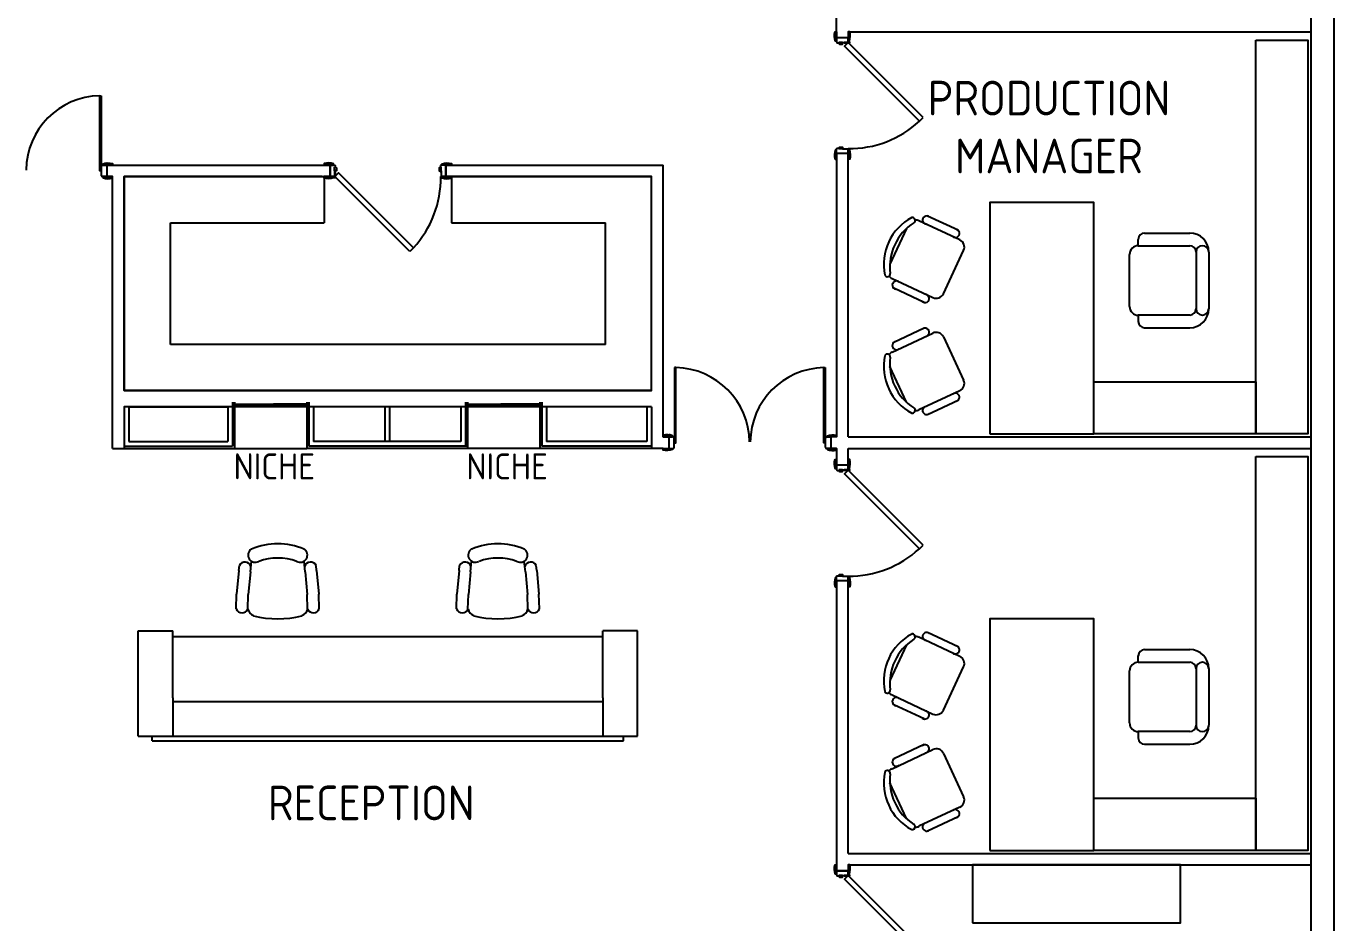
# Model space of a CAD drawing. Header units: inches. Extents: x 527079 to 698187, y -115864 to 63842.
# Drawn here: x 558545 to 569854, y -99167 to -91417 of the extents above; entities that cross this region are included whole.
import ezdxf

# ---------------------------------------------------------------- set-up
doc = ezdxf.new("R2010")
doc.units = ezdxf.units.IN
doc.header["$LTSCALE"] = 8
doc.header["$MEASUREMENT"] = 0
for name, color, linetype in [('doors_windows', 250, 'Continuous'), ('floor', 177, 'Continuous'), ('furn_eq', 34, 'Continuous'), ('txt', 7, 'Continuous'), ('walls', 5, 'Continuous')]:
    doc.layers.add(name, color=color, linetype=linetype)
doc.styles.get("Standard").update_dxf_attribs({"font": 'isocp.shx'})

msp = doc.modelspace()

# ---------------------------------------------------------------- linework, layer by layer
at = {"layer": 'doors_windows', "color": 4, "ltscale": 10}
for p, q in [((565554, -91467, 0), (565554, -91534, 0)), ((565572, -91562, 0), (565572, -91557, 0)), ((565605, -91557, 0), (565572, -91557, 0)), ((565600, -91560, 0), (565605, -91560, 0)), ((565600, -91560, 0), (565600, -91565, 0)), ((565600, -91565, 0), (565605, -91565, 0)), ((565601, -91560, 0), (565601, -91564, 0)), ((565601, -91560, 0), (565604, -91560, 0)), ((565601, -91564, 0), (565604, -91564, 0)), ((565604, -91560, 0), (565604, -91561, 0)), ((565605, -91561, 0), (565604, -91561, 0)), ((565605, -91563, 0), (565604, -91563, 0)), ((565604, -91563, 0), (565604, -91564, 0)), ((565605, -91560, 0), (565605, -91561, 0)), ((565605, -91560, 0), (565605, -91561, 0)), ((565605, -91563, 0), (565605, -91565, 0)), ((565619, -91555, 0), (565657, -91555, 0)), ((565619, -91557, 0), (565619, -91555, 0)), ((565619, -91557, 0), (565656, -91557, 0)), ((565619, -91559, 0), (565656, -91559, 0)), ((565619, -91561, 0), (565619, -91559, 0)), ((565619, -91561, 0), (565657, -91561, 0)), ((565654, -91558, 0), (565667, -91558, 0)), ((565661, -91564, 0), (565661, -91551, 0)), ((565572, -92472, 0), (565572, -92477, 0)), ((565605, -92477, 0), (565572, -92477, 0)), ((565600, -92474, 0), (565600, -92469, 0)), ((565600, -92469, 0), (565605, -92469, 0)), ((565600, -92474, 0), (565605, -92474, 0)), ((565601, -92473, 0), (565601, -92469, 0)), ((565601, -92469, 0), (565604, -92469, 0)), ((565601, -92473, 0), (565604, -92473, 0)), ((565604, -92470, 0), (565604, -92469, 0)), ((565605, -92470, 0), (565604, -92470, 0)), ((565604, -92473, 0), (565604, -92472, 0)), ((565605, -92472, 0), (565604, -92472, 0)), ((565605, -92470, 0), (565605, -92469, 0)), ((565605, -92474, 0), (565605, -92472, 0)), ((565605, -92474, 0), (565605, -92472, 0)), ((559204, -92617, 0), (559242, -92617, 0)), ((559204, -92617, 0), (559242, -92617, 0)), ((559197, -92710, 0), (559197, -92624, 0)), ((559242, -92717, 0), (559204, -92717, 0)), ((561220, -92723, 0), (561207, -92723, 0)), ((561211, -92682, 0), (561211, -92719, 0)), ((561213, -92682, 0), (561211, -92682, 0)), ((561218, -92635, 0), (561213, -92635, 0)), ((561213, -92668, 0), (561213, -92635, 0)), ((561213, -92682, 0), (561213, -92719, 0)), ((561214, -92717, 0), (561214, -92730, 0)), ((561215, -92682, 0), (561215, -92719, 0)), ((561217, -92682, 0), (561215, -92682, 0)), ((561216, -92663, 0), (561221, -92663, 0)), ((561216, -92663, 0), (561216, -92668, 0)), ((561216, -92668, 0), (561218, -92668, 0)), ((561216, -92668, 0), (561218, -92668, 0)), ((561217, -92663, 0), (561217, -92667, 0)), ((561217, -92663, 0), (561220, -92663, 0)), ((561217, -92667, 0), (561218, -92667, 0)), ((561217, -92682, 0), (561217, -92719, 0)), ((561218, -92668, 0), (561218, -92667, 0)), ((561219, -92667, 0), (561220, -92667, 0)), ((561219, -92668, 0), (561219, -92667, 0)), ((561219, -92668, 0), (561221, -92668, 0)), ((561220, -92663, 0), (561220, -92667, 0)), ((561221, -92663, 0), (561221, -92668, 0)), ((562125, -92663, 0), (562125, -92668, 0)), ((562130, -92663, 0), (562125, -92663, 0)), ((562127, -92668, 0), (562125, -92668, 0)), ((562126, -92663, 0), (562126, -92667, 0)), ((562129, -92663, 0), (562126, -92663, 0)), ((562127, -92667, 0), (562126, -92667, 0)), ((562127, -92668, 0), (562127, -92667, 0)), ((562128, -92635, 0), (562133, -92635, 0)), ((562128, -92668, 0), (562128, -92667, 0)), ((562129, -92667, 0), (562128, -92667, 0)), ((562130, -92668, 0), (562128, -92668, 0)), ((562130, -92668, 0), (562128, -92668, 0)), ((562129, -92663, 0), (562129, -92667, 0)), ((562130, -92663, 0), (562130, -92668, 0)), ((562133, -92668, 0), (562133, -92635, 0)), ((564142, -94967, 0), (564104, -94967, 0)), ((564142, -94967, 0), (564104, -94967, 0)), ((564149, -95060, 0), (564149, -94974, 0)), ((565459, -95060, 0), (565459, -94974, 0)), ((565466, -94967, 0), (565504, -94967, 0)), ((564104, -95067, 0), (564142, -95067, 0)), ((565504, -95067, 0), (565466, -95067, 0)), ((565554, -95162, 0), (565554, -95230, 0)), ((565572, -95257, 0), (565572, -95252, 0)), ((565605, -95252, 0), (565572, -95252, 0)), ((565600, -95255, 0), (565605, -95255, 0)), ((565600, -95255, 0), (565600, -95260, 0)), ((565600, -95260, 0), (565605, -95260, 0)), ((565601, -95256, 0), (565601, -95259, 0)), ((565601, -95256, 0), (565604, -95256, 0)), ((565601, -95259, 0), (565604, -95259, 0)), ((565604, -95256, 0), (565604, -95257, 0)), ((565605, -95257, 0), (565604, -95257, 0)), ((565605, -95258, 0), (565604, -95258, 0)), ((565604, -95258, 0), (565604, -95259, 0)), ((565605, -95255, 0), (565605, -95257, 0)), ((565605, -95255, 0), (565605, -95257, 0)), ((565605, -95258, 0), (565605, -95260, 0)), ((565619, -95250, 0), (565657, -95250, 0)), ((565619, -95252, 0), (565619, -95250, 0)), ((565619, -95252, 0), (565656, -95252, 0)), ((565619, -95254, 0), (565656, -95254, 0)), ((565619, -95256, 0), (565619, -95254, 0)), ((565619, -95256, 0), (565657, -95256, 0)), ((565654, -95253, 0), (565667, -95253, 0)), ((565661, -95260, 0), (565661, -95247, 0)), ((565572, -96167, 0), (565572, -96172, 0)), ((565605, -96172, 0), (565572, -96172, 0)), ((565600, -96169, 0), (565600, -96164, 0)), ((565600, -96164, 0), (565605, -96164, 0)), ((565600, -96169, 0), (565605, -96169, 0)), ((565601, -96168, 0), (565601, -96165, 0)), ((565601, -96165, 0), (565604, -96165, 0)), ((565601, -96168, 0), (565604, -96168, 0)), ((565604, -96166, 0), (565604, -96165, 0)), ((565605, -96166, 0), (565604, -96166, 0)), ((565604, -96168, 0), (565604, -96167, 0)), ((565605, -96167, 0), (565604, -96167, 0)), ((565605, -96166, 0), (565605, -96164, 0)), ((565605, -96169, 0), (565605, -96167, 0)), ((565605, -96169, 0), (565605, -96167, 0)), ((565572, -98762, 0), (565572, -98757, 0)), ((565605, -98757, 0), (565572, -98757, 0)), ((565600, -98760, 0), (565600, -98765, 0)), ((565600, -98760, 0), (565605, -98760, 0)), ((565600, -98765, 0), (565605, -98765, 0)), ((565601, -98760, 0), (565604, -98760, 0)), ((565601, -98760, 0), (565601, -98764, 0)), ((565601, -98764, 0), (565604, -98764, 0)), ((565604, -98760, 0), (565604, -98761, 0)), ((565605, -98761, 0), (565604, -98761, 0)), ((565604, -98763, 0), (565604, -98764, 0)), ((565605, -98763, 0), (565604, -98763, 0)), ((565605, -98760, 0), (565605, -98761, 0)), ((565605, -98760, 0), (565605, -98761, 0)), ((565605, -98763, 0), (565605, -98765, 0)), ((565619, -98755, 0), (565657, -98755, 0)), ((565619, -98757, 0), (565619, -98755, 0)), ((565619, -98757, 0), (565656, -98757, 0)), ((565619, -98759, 0), (565656, -98759, 0)), ((565619, -98761, 0), (565619, -98759, 0)), ((565619, -98761, 0), (565657, -98761, 0)), ((565654, -98758, 0), (565667, -98758, 0)), ((565661, -98764, 0), (565661, -98751, 0))]:
    msp.add_line(p, q, dxfattribs=at)
at = {"layer": 'doors_windows', "color": 4, "ltscale": 10, "elevation": 0}
for points in [[(565546, -91532), (565554, -91532), (565554, -91547), (565544, -91547, -0.149634), (565540, -91467), (565554, -91467), (565554, -91482), (565546, -91482)], [(565662, -91532), (565654, -91532), (565654, -91547), (565664, -91547, 0.149634), (565668, -91467), (565654, -91467), (565654, -91482), (565662, -91482)], [(565605, -91557), (565654, -91557), (565654, -91517), (565554, -91517), (565554, -91555, 0.414214), (565561, -91562), (565572, -91562), (565572, -91562, 0.414214), (565579, -91568), (565579, -91568), (565579, -91572), (565605, -91572)], [(565546, -92502), (565554, -92502), (565554, -92487), (565544, -92487, 0.149634), (565540, -92567), (565554, -92567), (565554, -92552), (565546, -92552)], [(565605, -92477), (565654, -92477), (565654, -92517), (565554, -92517), (565554, -92478, -0.414214), (565561, -92472), (565572, -92472), (565572, -92472, -0.414214), (565579, -92465), (565579, -92465), (565579, -92462), (565605, -92462)], [(565662, -92502), (565654, -92502), (565654, -92487), (565664, -92487, -0.149634), (565668, -92567), (565654, -92567), (565654, -92552), (565662, -92552)], [(559227, -92609), (559227, -92617), (559212, -92617), (559212, -92607, -0.149634), (559292, -92603), (559292, -92617), (559277, -92617), (559277, -92609)], [(561188, -92609), (561188, -92617), (561203, -92617), (561203, -92607, 0.149634), (561123, -92603), (561123, -92617), (561138, -92617), (561138, -92609)], [(561213, -92668), (561213, -92717), (561173, -92717), (561173, -92617), (561211, -92617, -0.414214), (561218, -92623), (561218, -92635), (561218, -92635, -0.414214), (561225, -92642), (561225, -92642), (561228, -92642), (561228, -92668)], [(562133, -92668), (562133, -92717), (562173, -92717), (562173, -92617), (562135, -92617, 0.414214), (562128, -92623), (562128, -92635), (562128, -92635, 0.414214), (562121, -92642), (562121, -92642), (562118, -92642), (562118, -92668)], [(562158, -92609), (562158, -92617), (562143, -92617), (562143, -92607, -0.149634), (562223, -92603), (562223, -92617), (562208, -92617), (562208, -92609)], [(559227, -92725), (559227, -92717), (559212, -92717), (559212, -92727, 0.149634), (559292, -92731), (559292, -92717), (559277, -92717), (559277, -92725)], [(561188, -92725), (561188, -92717), (561203, -92717), (561203, -92727, -0.149634), (561123, -92731), (561123, -92717), (561138, -92717), (561138, -92725)], [(562158, -92725), (562158, -92717), (562143, -92717), (562143, -92727, 0.149634), (562223, -92731), (562223, -92717), (562208, -92717), (562208, -92725)], [(564119, -94959), (564119, -94967), (564134, -94967), (564134, -94957, 0.149634), (564054, -94953), (564054, -94967), (564069, -94967), (564069, -94959)], [(565489, -94959), (565489, -94967), (565474, -94967), (565474, -94957, -0.149634), (565554, -94953), (565554, -94967), (565539, -94967), (565539, -94959)], [(564119, -95075), (564119, -95067), (564134, -95067), (564134, -95077, -0.149634), (564054, -95081), (564054, -95067), (564069, -95067), (564069, -95075)], [(565489, -95075), (565489, -95067), (565474, -95067), (565474, -95077, 0.149634), (565554, -95081), (565554, -95067), (565539, -95067), (565539, -95075)], [(565546, -95227), (565554, -95227), (565554, -95242), (565544, -95242, -0.149634), (565540, -95162), (565554, -95162), (565554, -95177), (565546, -95177)], [(565605, -95252), (565654, -95252), (565654, -95212), (565554, -95212), (565554, -95250, 0.414214), (565561, -95257), (565572, -95257), (565572, -95257, 0.414214), (565579, -95264), (565579, -95264), (565579, -95267), (565605, -95267)], [(565662, -95227), (565654, -95227), (565654, -95242), (565664, -95242, 0.149634), (565668, -95162), (565654, -95162), (565654, -95177), (565662, -95177)], [(565546, -96197), (565554, -96197), (565554, -96182), (565544, -96182, 0.149634), (565540, -96262), (565554, -96262), (565554, -96247), (565546, -96247)], [(565605, -96172), (565654, -96172), (565654, -96212), (565554, -96212), (565554, -96174, -0.414214), (565561, -96167), (565572, -96167), (565572, -96167, -0.414214), (565579, -96160), (565579, -96160), (565579, -96157), (565605, -96157)], [(565662, -96197), (565654, -96197), (565654, -96182), (565664, -96182, -0.149634), (565668, -96262), (565654, -96262), (565654, -96247), (565662, -96247)], [(565546, -98732), (565554, -98732), (565554, -98747), (565544, -98747, -0.149634), (565540, -98667), (565554, -98667), (565554, -98682), (565546, -98682)], [(565605, -98757), (565654, -98757), (565654, -98717), (565554, -98717), (565554, -98755, 0.414214), (565561, -98762), (565572, -98762), (565572, -98762, 0.414214), (565579, -98768), (565579, -98768), (565579, -98772), (565605, -98772)], [(565662, -98732), (565654, -98732), (565654, -98747), (565664, -98747, 0.149634), (565668, -98667), (565654, -98667), (565654, -98682), (565662, -98682)]]:
    msp.add_lwpolyline(points, format="xyb", close=True, dxfattribs=at)
for points in [[(565554, -91482), (565554, -91532), (565546, -91532), (565546, -91482)], [(565654, -91482), (565654, -91532), (565662, -91532), (565662, -91482)], [(566301, -92206), (565654, -91559), (565622, -91590), (566270, -92238)], [(559194, -92018), (559194, -92667), (559182, -92667), (559182, -92018)], [(565554, -92552), (565554, -92502), (565546, -92502), (565546, -92552)], [(565654, -92552), (565654, -92502), (565662, -92502), (565662, -92552)], [(559277, -92617), (559227, -92617), (559227, -92609), (559277, -92609)], [(561138, -92617), (561188, -92617), (561188, -92609), (561138, -92609)], [(562208, -92617), (562158, -92617), (562158, -92609), (562208, -92609)], [(559277, -92717), (559227, -92717), (559227, -92725), (559277, -92725)], [(561138, -92717), (561188, -92717), (561188, -92725), (561138, -92725)], [(561863, -93364), (561215, -92717), (561247, -92685), (561894, -93332)], [(562208, -92717), (562158, -92717), (562158, -92725), (562208, -92725)], [(564152, -94368), (564152, -95017), (564164, -95017), (564164, -94368)], [(565456, -94368), (565456, -95017), (565444, -95017), (565444, -94368)], [(564069, -94967), (564119, -94967), (564119, -94959), (564069, -94959)], [(565539, -94967), (565489, -94967), (565489, -94959), (565539, -94959)], [(564069, -95067), (564119, -95067), (564119, -95075), (564069, -95075)], [(565539, -95067), (565489, -95067), (565489, -95075), (565539, -95075)], [(565554, -95177), (565554, -95227), (565546, -95227), (565546, -95177)], [(565654, -95177), (565654, -95227), (565662, -95227), (565662, -95177)], [(566301, -95902), (565654, -95254), (565622, -95286), (566270, -95934)], [(565554, -96247), (565554, -96197), (565546, -96197), (565546, -96247)], [(565654, -96247), (565654, -96197), (565662, -96197), (565662, -96247)], [(565554, -98682), (565554, -98732), (565546, -98732), (565546, -98682)], [(566301, -99406), (565654, -98759), (565622, -98790), (566270, -99438)]]:
    msp.add_lwpolyline(points, close=True, dxfattribs=at)
at = {"layer": 'doors_windows', "color": 4, "ltscale": 10}
for points in [[(565654, -91467), (565655, -91482)], [(565654, -95162), (565655, -95177)]]:
    msp.add_lwpolyline(points, dxfattribs=at)
at = {"layer": 'doors_windows', "color": 4, "ltscale": 10, "elevation": 0}
for points in [[(559242, -92609), (559227, -92609), (559227, -92617), (559212, -92617), (559212, -92607, -0.056532), (559242, -92599, -0.056532)], [(564104, -94959), (564119, -94959), (564119, -94967), (564134, -94967), (564134, -94957, 0.056532), (564104, -94949, 0.056532)]]:
    msp.add_lwpolyline(points, format="xyb", dxfattribs=at)
for points in [[(559242, -92617), (559227, -92617), (559227, -92609), (559242, -92609)], [(564104, -94967), (564119, -94967), (564119, -94959), (564104, -94959)]]:
    msp.add_lwpolyline(points, dxfattribs=at)
at = {"layer": 'doors_windows', "color": 4, "ltscale": 10}
for centre, radius in [((565661, -91558, 0), 5), ((565661, -91558, 0), 3), ((561214, -92723, 0), 5), ((561214, -92723, 0), 3), ((565661, -95253, 0), 5), ((565661, -95253, 0), 3), ((565661, -98758, 0), 5), ((565661, -98758, 0), 3)]:
    msp.add_circle(centre, radius, dxfattribs=at)
for centre, radius, start, end in [((565602, -91562, 0), 1.75, 30.5018, 329.4982), ((565604, -91561, 0), 0.75, 207.7587, 335.1744), ((565604, -91563, 0), 0.75, 24.8256, 152.2413), ((565607, -91562, 0), 2, 207.6086, 152.3914), ((559194, -92667, 0), 649, 91.0613, 179.466), ((565665, -91585, 0), 890, 269.2497, 312.7588), ((565602, -92471, 0), 1.75, 30.5018, 329.4982), ((565604, -92470, 0), 0.75, 207.7587, 335.1744), ((565604, -92472, 0), 0.75, 24.8256, 152.2413), ((565607, -92471, 0), 2, 207.6086, 152.3914), ((559204, -92624, 0), 7, 90, 180), ((559204, -92710, 0), 6.81, 180, 270), ((561218, -92670, 0), 2, 117.6086, 62.3914), ((561218, -92665, 0), 1.75, 300.5018, 239.4982), ((561217, -92667, 0), 0.75, 294.8256, 62.2413), ((561220, -92667, 0), 0.75, 117.7587, 245.1744), ((561241, -92728, 0), 890, 317.2412, 0.7503), ((562127, -92670, 0), 2, 117.6086, 62.3914), ((562127, -92665, 0), 1.75, 300.5018, 239.4982), ((562126, -92667, 0), 0.75, 294.8256, 62.2413), ((562129, -92667, 0), 0.75, 117.7587, 245.1744), ((564152, -95017, 0), 649, 0.534, 88.9387), ((565456, -95017, 0), 649, 91.0613, 179.466), ((564142, -94974, 0), 7, 0, 90), ((565466, -94974, 0), 7, 90, 180), ((564142, -95060, 0), 6.81, 270, 0), ((565466, -95060, 0), 6.81, 180, 270), ((565602, -95258, 0), 1.75, 30.5018, 329.4982), ((565604, -95256, 0), 0.75, 207.7587, 335.1744), ((565604, -95259, 0), 0.75, 24.8256, 152.2413), ((565607, -95258, 0), 2, 207.6086, 152.3914), ((565665, -95280, 0), 890, 269.2497, 312.7588), ((565602, -96167, 0), 1.75, 30.5018, 329.4982), ((565604, -96165, 0), 0.75, 207.7587, 335.1744), ((565604, -96168, 0), 0.75, 24.8256, 152.2413), ((565607, -96167, 0), 2, 207.6086, 152.3914), ((565602, -98762, 0), 1.75, 30.5018, 329.4982), ((565604, -98761, 0), 0.75, 207.7587, 335.1744), ((565604, -98763, 0), 0.75, 24.8256, 152.2413), ((565607, -98762, 0), 2, 207.6086, 152.3914)]:
    msp.add_arc(centre, radius, start, end, dxfattribs=at)
at = {"layer": 'floor'}
for p, q in [((565654, -92517, 0), (565654, -92567, 0)), ((565654, -92567, 0), (565654, -92517, 0)), ((561105, -92717, 0), (561108, -92717, 0)), ((561108, -92717, 0), (561118, -92717, 0)), ((565654, -96212, 0), (565654, -96262, 0)), ((565654, -96262, 0), (565654, -96212, 0))]:
    msp.add_line(p, q, dxfattribs=at)
msp.add_lwpolyline([(562223, -92717), (562208, -92718)], dxfattribs=at)
at = {"layer": 'furn_eq'}
for p, q in [((561123, -92717, 0), (561123, -93117, 0)), ((562223, -92717, 0), (562223, -93117, 0)), ((566604, -93181, 0), (566339, -93058, 0)), ((559792, -94167, 0), (559792, -93117, 0)), ((559792, -93117, 0), (561123, -93117, 0)), ((562223, -93117, 0), (563554, -93117, 0)), ((563554, -94167, 0), (563554, -93117, 0)), ((566159, -93165, 0), (566015, -93474, 0)), ((566619, -93264, 0), (566266, -93099, 0)), ((568162, -93315, 0), (568162, -93260, 0)), ((568217, -93206, 0), (568608, -93206, 0)), ((566477, -93729, 0), (566652, -93356, 0)), ((568087, -93840, 0), (568087, -93390, 0)), ((568162, -93315, 0), (568608, -93315, 0)), ((568662, -93369, 0), (568662, -93860, 0)), ((568772, -93369, 0), (568772, -93860, 0)), ((566033, -93598, 0), (566386, -93763, 0)), ((566312, -93805, 0), (566048, -93682, 0)), ((568608, -93915, 0), (568162, -93915, 0)), ((568162, -93915, 0), (568162, -93969, 0)), ((566033, -94235, 0), (566386, -94070, 0)), ((566312, -94027, 0), (566048, -94151, 0)), ((568217, -94024, 0), (568608, -94024, 0)), ((563554, -94167, 0), (559792, -94167, 0)), ((566477, -94103, 0), (566652, -94477, 0)), ((566159, -94667, 0), (566015, -94358, 0)), ((566619, -94568, 0), (566266, -94733, 0)), ((566604, -94651, 0), (566339, -94775, 0)), ((559432, -94707, 0), (560290, -94707, 0)), ((559432, -94707, 0), (559432, -95008, 0)), ((559432, -94707, 0), (559432, -95008, 0)), ((560290, -94707, 0), (560290, -95008, 0)), ((560330, -94667, 0), (560330, -95048, 0)), ((560348, -94667, 0), (560348, -95067, 0)), ((560348, -94685, 0), (560684, -94685, 0)), ((560348, -94691, 0), (560684, -94691, 0)), ((560972, -94685, 0), (560684, -94685, 0)), ((560972, -94691, 0), (560684, -94691, 0)), ((560972, -94667, 0), (560972, -95067, 0)), ((560990, -94667, 0), (560990, -95048, 0)), ((562304, -94707, 0), (561030, -94707, 0)), ((561030, -94707, 0), (561030, -95008, 0)), ((561647, -94707, 0), (561647, -95008, 0)), ((561687, -94707, 0), (561687, -95008, 0)), ((562304, -94707, 0), (562304, -95008, 0)), ((562344, -94667, 0), (562344, -95048, 0)), ((562362, -94667, 0), (562362, -95067, 0)), ((562362, -94685, 0), (562650, -94685, 0)), ((562362, -94691, 0), (562650, -94691, 0)), ((562986, -94685, 0), (562650, -94685, 0)), ((562986, -94691, 0), (562650, -94691, 0)), ((562986, -94667, 0), (562986, -95067, 0)), ((563004, -94667, 0), (563004, -95048, 0)), ((563914, -94707, 0), (563044, -94707, 0)), ((563044, -94707, 0), (563044, -95008, 0)), ((563914, -94707, 0), (563914, -95008, 0)), ((563914, -94707, 0), (563914, -95008, 0)), ((563954, -94707, 0), (563954, -95008, 0)), ((559392, -95048, 0), (560330, -95048, 0)), ((559392, -95067, 0), (560348, -95067, 0)), ((559412, -95048, 0), (560330, -95048, 0)), ((559432, -95008, 0), (560290, -95008, 0)), ((560348, -95067, 0), (560972, -95067, 0)), ((562236, -95067, 0), (560972, -95067, 0)), ((562374, -95067, 0), (560972, -95067, 0)), ((562356, -95048, 0), (560990, -95048, 0)), ((561667, -95048, 0), (560990, -95048, 0)), ((562304, -95008, 0), (561030, -95008, 0)), ((562986, -95067, 0), (562362, -95067, 0)), ((563954, -95067, 0), (562986, -95067, 0)), ((563954, -95048, 0), (563004, -95048, 0)), ((563680, -95048, 0), (563004, -95048, 0)), ((563914, -95008, 0), (563044, -95008, 0)), ((560385, -96123, 0), (560365, -96327, 0)), ((560385, -96123, 0), (560389, -96078, 0)), ((560484, -96133, 0), (560493, -96042, 0)), ((560958, -96133, 0), (560949, -96042, 0)), ((561057, -96123, 0), (561053, -96078, 0)), ((561057, -96123, 0), (561076, -96327, 0)), ((562289, -96123, 0), (562269, -96327, 0)), ((562289, -96123, 0), (562293, -96078, 0)), ((562388, -96133, 0), (562397, -96042, 0)), ((562862, -96133, 0), (562853, -96042, 0)), ((562961, -96123, 0), (562957, -96078, 0)), ((562961, -96123, 0), (562980, -96327, 0)), ((560484, -96133, 0), (560465, -96329, 0)), ((560958, -96133, 0), (560976, -96329, 0)), ((562388, -96133, 0), (562369, -96329, 0)), ((562862, -96133, 0), (562880, -96329, 0)), ((560362, -96453, 0), (560365, -96327, 0)), ((560462, -96456, 0), (560465, -96329, 0)), ((560979, -96456, 0), (560976, -96329, 0)), ((561079, -96453, 0), (561076, -96327, 0)), ((562266, -96453, 0), (562269, -96327, 0)), ((562366, -96456, 0), (562369, -96329, 0)), ((562883, -96456, 0), (562880, -96329, 0)), ((562983, -96453, 0), (562980, -96327, 0)), ((559514, -96643, 0), (559814, -96643, 0)), ((559514, -97553, 0), (559514, -96643, 0)), ((559814, -97223, 0), (559814, -96643, 0)), ((563832, -96643, 0), (563532, -96643, 0)), ((563532, -97223, 0), (563532, -96643, 0)), ((563832, -97553, 0), (563832, -96643, 0)), ((566604, -96781, 0), (566339, -96658, 0)), ((559814, -96693, 0), (563532, -96693, 0)), ((566159, -96765, 0), (566015, -97074, 0)), ((566619, -96864, 0), (566266, -96699, 0)), ((568162, -96915, 0), (568162, -96860, 0)), ((568162, -96915, 0), (568608, -96915, 0)), ((568217, -96806, 0), (568608, -96806, 0)), ((566477, -97329, 0), (566652, -96956, 0)), ((568087, -97440, 0), (568087, -96990, 0)), ((568662, -96969, 0), (568662, -97460, 0)), ((568772, -96969, 0), (568772, -97460, 0)), ((559814, -97223, 0), (559814, -97553, 0)), ((559814, -97253, 0), (563532, -97253, 0)), ((563532, -97223, 0), (563532, -97553, 0)), ((566033, -97198, 0), (566386, -97363, 0)), ((566312, -97405, 0), (566048, -97282, 0)), ((559514, -97553, 0), (563832, -97553, 0)), ((559634, -97593, 0), (559634, -97553, 0)), ((559634, -97593, 0), (563712, -97593, 0)), ((563712, -97593, 0), (563712, -97553, 0)), ((568608, -97515, 0), (568162, -97515, 0)), ((568162, -97515, 0), (568162, -97569, 0)), ((566033, -97835, 0), (566386, -97670, 0)), ((566312, -97627, 0), (566048, -97751, 0)), ((566477, -97703, 0), (566652, -98077, 0)), ((568217, -97624, 0), (568608, -97624, 0)), ((566159, -98267, 0), (566015, -97958, 0)), ((566619, -98168, 0), (566266, -98333, 0)), ((566604, -98251, 0), (566339, -98375, 0))]:
    msp.add_line(p, q, dxfattribs=at)
at = {"layer": 'furn_eq', "elevation": 0}
for points in [[(569179, -91537), (569629, -91537), (569629, -94941), (569179, -94941)], [(566879, -94941), (567779, -94941), (567779, -92941), (566879, -92941)], [(567779, -94491), (569179, -94491), (569179, -94941), (567779, -94941)], [(569179, -95137), (569629, -95137), (569629, -98541), (569179, -98541)], [(566879, -98541), (567779, -98541), (567779, -96541), (566879, -96541)], [(567779, -98091), (569179, -98091), (569179, -98541), (567779, -98541)], [(566729, -99167), (568529, -99167), (568529, -98667), (566729, -98667)]]:
    msp.add_lwpolyline(points, close=True, dxfattribs=at)
at = {"layer": 'furn_eq'}
for centre, radius, start, end in [((566208, -93095, 0), 25.1, 302.9609, 101.6784), ((566333, -93093, 0), 35.8, 48.7281, 261.2486), ((566419, -93475, 0), 458, 118.1185, 191.8583), ((566464, -93496, 0), 450, 122.5641, 187.4126), ((566237, -93162, 0), 68.8, 64.9884, 92.5728), ((566580, -93208, 0), 35.8, 228.7281, 81.2486), ((566590, -93326, 0), 68.8, 334.9884, 64.9884), ((568217, -93260, 0), 54.5, 90, 180), ((568608, -93369, 0), 164, 0, 90), ((568162, -93390, 0), 75, 90, 180), ((568608, -93369, 0), 54.5, 0, 90), ((568717, -93369, 0), 54.5, 0, 180), ((565993, -93557, 0), 25.1, 208.2983, 7.0158), ((566062, -93536, 0), 68.8, 217.4039, 244.9884), ((566071, -93655, 0), 35.8, 48.7281, 261.2486), ((566318, -93770, 0), 35.8, 228.7281, 81.2486), ((566415, -93700, 0), 68.8, 244.9884, 334.9884), ((568162, -93840, 0), 75, 180, 270), ((568608, -93860, 0), 54.5, 270, 0), ((568608, -93860, 0), 164, 270, 0), ((568717, -93860, 0), 54.5, 180, 0), ((568217, -93969, 0), 54.5, 180, 270), ((566318, -94063, 0), 35.8, 278.7514, 131.2719), ((566415, -94132, 0), 68.8, 25.0116, 115.0116), ((566071, -94178, 0), 35.8, 98.7514, 311.2719), ((566419, -94358, 0), 458, 168.1417, 241.8815), ((565993, -94276, 0), 25.1, 352.9842, 151.7017), ((566062, -94297, 0), 68.8, 115.0116, 142.5961), ((566464, -94337, 0), 450, 172.5874, 237.4359), ((566590, -94506, 0), 68.8, 295.0116, 25.0116), ((566580, -94624, 0), 35.8, 278.7514, 131.2719), ((566208, -94737, 0), 25.1, 258.3216, 57.0391), ((566237, -94671, 0), 68.8, 267.4272, 295.0116), ((566333, -94739, 0), 35.8, 98.7514, 311.2719), ((560721, -96478, 0), 587, 67.2611, 112.7389), ((562625, -96478, 0), 587, 67.2611, 112.7389), ((560526, -95989, 0), 62.2, 121.265, 299.6825), ((560915, -95989, 0), 62.2, 240.3175, 58.735), ((562430, -95989, 0), 62.2, 121.265, 299.6825), ((562819, -95989, 0), 62.2, 240.3175, 58.735), ((560437, -96103, 0), 54.1, 17.0898, 152.0653), ((560721, -96486, 0), 472, 69.7134, 110.2866), ((561005, -96103, 0), 54.1, 27.9347, 162.9102), ((562341, -96103, 0), 54.1, 17.0898, 152.0653), ((562625, -96486, 0), 472, 69.7134, 110.2866), ((562909, -96103, 0), 54.1, 27.9347, 162.9102), ((560413, -96434, 0), 54.1, 201.1505, 336.126), ((560544, -96434, 0), 84.3, 194.5083, 247.5673), ((560898, -96434, 0), 84.3, 292.4327, 345.4917), ((561029, -96434, 0), 54.1, 203.874, 338.8495), ((562317, -96434, 0), 54.1, 201.1505, 336.126), ((562448, -96434, 0), 84.3, 194.5083, 247.5673), ((562802, -96434, 0), 84.3, 292.4327, 345.4917), ((562933, -96434, 0), 54.1, 203.874, 338.8495), ((560721, -95689, 0), 850, 255.758, 284.242), ((562625, -95689, 0), 850, 255.758, 284.242), ((566419, -97075, 0), 458, 118.1185, 191.8583), ((566208, -96695, 0), 25.1, 302.9609, 101.6784), ((566333, -96693, 0), 35.8, 48.7281, 261.2486), ((566464, -97096, 0), 450, 122.5641, 187.4126), ((566237, -96762, 0), 68.8, 64.9884, 92.5728), ((566580, -96808, 0), 35.8, 228.7281, 81.2486), ((566590, -96926, 0), 68.8, 334.9884, 64.9884), ((568162, -96990, 0), 75, 90, 180), ((568217, -96860, 0), 54.5, 90, 180), ((568608, -96969, 0), 164, 0, 90), ((568608, -96969, 0), 54.5, 0, 90), ((568717, -96969, 0), 54.5, 0, 180), ((565993, -97157, 0), 25.1, 208.2983, 7.0158), ((566062, -97136, 0), 68.8, 217.4039, 244.9884), ((566071, -97255, 0), 35.8, 48.7281, 261.2486), ((566318, -97370, 0), 35.8, 228.7281, 81.2486), ((566415, -97300, 0), 68.8, 244.9884, 334.9884), ((568162, -97440, 0), 75, 180, 270), ((568608, -97460, 0), 54.5, 270, 0), ((568608, -97460, 0), 164, 270, 0), ((568717, -97460, 0), 54.5, 180, 0), ((568217, -97569, 0), 54.5, 180, 270), ((566318, -97663, 0), 35.8, 278.7514, 131.2719), ((566415, -97732, 0), 68.8, 25.0116, 115.0116), ((566071, -97778, 0), 35.8, 98.7514, 311.2719), ((566419, -97958, 0), 458, 168.1417, 241.8815), ((565993, -97876, 0), 25.1, 352.9842, 151.7017), ((566062, -97897, 0), 68.8, 115.0116, 142.5961), ((566464, -97937, 0), 450, 172.5874, 237.4359), ((566590, -98106, 0), 68.8, 295.0116, 25.0116), ((566580, -98224, 0), 35.8, 278.7514, 131.2719), ((566208, -98337, 0), 25.1, 258.3216, 57.0391), ((566237, -98271, 0), 68.8, 267.4272, 295.0116), ((566333, -98339, 0), 35.8, 98.7514, 311.2719)]:
    msp.add_arc(centre, radius, start, end, dxfattribs=at)
at = {"layer": 'walls', "ltscale": 10}
for p, q in [((569854, -81717), (569854, -100017)), ((569654, -81817), (569654, -100017)), ((565554, -91517, 0), (565554, -91317, 0)), ((565654, -91467, 0), (565654, -91517, 0)), ((565654, -91467, 0), (569654, -91467, 0)), ((559242, -92617, 0), (561173, -92617, 0)), ((559242, -92617, 0), (559242, -92717, 0)), ((561173, -92617, 0), (561173, -92717, 0)), ((562173, -92617, 0), (562173, -92717, 0)), ((562173, -92617, 0), (564054, -92617, 0)), ((564054, -94967, 0), (564054, -92617, 0)), ((565554, -92517, 0), (565554, -94967, 0)), ((565654, -94967, 0), (565654, -92517, 0)), ((559292, -95067, 0), (559292, -92717, 0)), ((559392, -94567, 0), (559392, -92717, 0)), ((559392, -92717, 0), (561173, -92717, 0)), ((561105, -92717, 0), (561173, -92717, 0)), ((561173, -92717, 0), (561118, -92717, 0)), ((562173, -92717, 0), (563954, -92717, 0)), ((563954, -94567, 0), (563954, -92717, 0)), ((563954, -94567, 0), (559392, -94567, 0)), ((563954, -94707, 0), (563954, -95067, 0)), ((564104, -94967, 0), (564104, -95067, 0)), ((565504, -94967, 0), (565504, -95067, 0)), ((565654, -94967, 0), (569654, -94967, 0)), ((559292, -95067, 0), (559392, -95067, 0)), ((564054, -95067, 0), (563954, -95067, 0)), ((565504, -95067, 0), (565554, -95067, 0)), ((565554, -95067, 0), (565554, -95212, 0)), ((565654, -95067, 0), (569654, -95067, 0)), ((565654, -95212, 0), (565654, -95067, 0)), ((565654, -95162, 0), (565654, -95212, 0)), ((565554, -96212, 0), (565554, -98717, 0)), ((565654, -98567, 0), (565654, -96212, 0)), ((569654, -98072), (569654, -98867)), ((565654, -98567, 0), (569654, -98567, 0)), ((565654, -98667, 0), (565654, -98717, 0)), ((565654, -98667, 0), (569654, -98667, 0))]:
    msp.add_line(p, q, dxfattribs=at)
at = {"layer": 'walls'}
for p, q in [((565654, -91517, 0), (565554, -91517, 0)), ((565654, -92517, 0), (565554, -92517, 0)), ((559242, -92717, 0), (559292, -92717, 0)), ((565654, -95212, 0), (565554, -95212, 0)), ((565654, -96212, 0), (565554, -96212, 0)), ((565554, -98717, 0), (565654, -98717, 0))]:
    msp.add_line(p, q, dxfattribs=at)
at = {"layer": 'walls', "elevation": 0}
for points in [[(561105, -92717), (559392, -92717), (559392, -94567), (563954, -94567), (563954, -92717), (562223, -92717)], [(563954, -94707), (559392, -94707), (559392, -95067)]]:
    msp.add_lwpolyline(points, dxfattribs=at)
at = {"layer": 'walls', "ltscale": 10, "elevation": 0}
msp.add_lwpolyline([(565654, -98682), (565654, -98732), (565662, -98732), (565662, -98682)], close=True, dxfattribs=at)

# ---------------------------------------------------------------- texts
at = {"layer": 'doors_windows', "color": 176, "insert": (567390, -92289), "char_height": 300, "attachment_point": 5}
msp.add_mtext('PRODUCTION\\PMANAGER', dxfattribs=at)
at = {"layer": 'txt', "color": 176, "attachment_point": 5}
for s, insert, char_height in [('NICHE', (560691, -95222, 0), 225), ('NICHE', (562704, -95222, 0), 225), ('RECEPTION', (561529, -98131), 300)]:
    msp.add_mtext(s, dxfattribs=dict(at, insert=insert, char_height=char_height))

doc.saveas('drawing.dxf')
